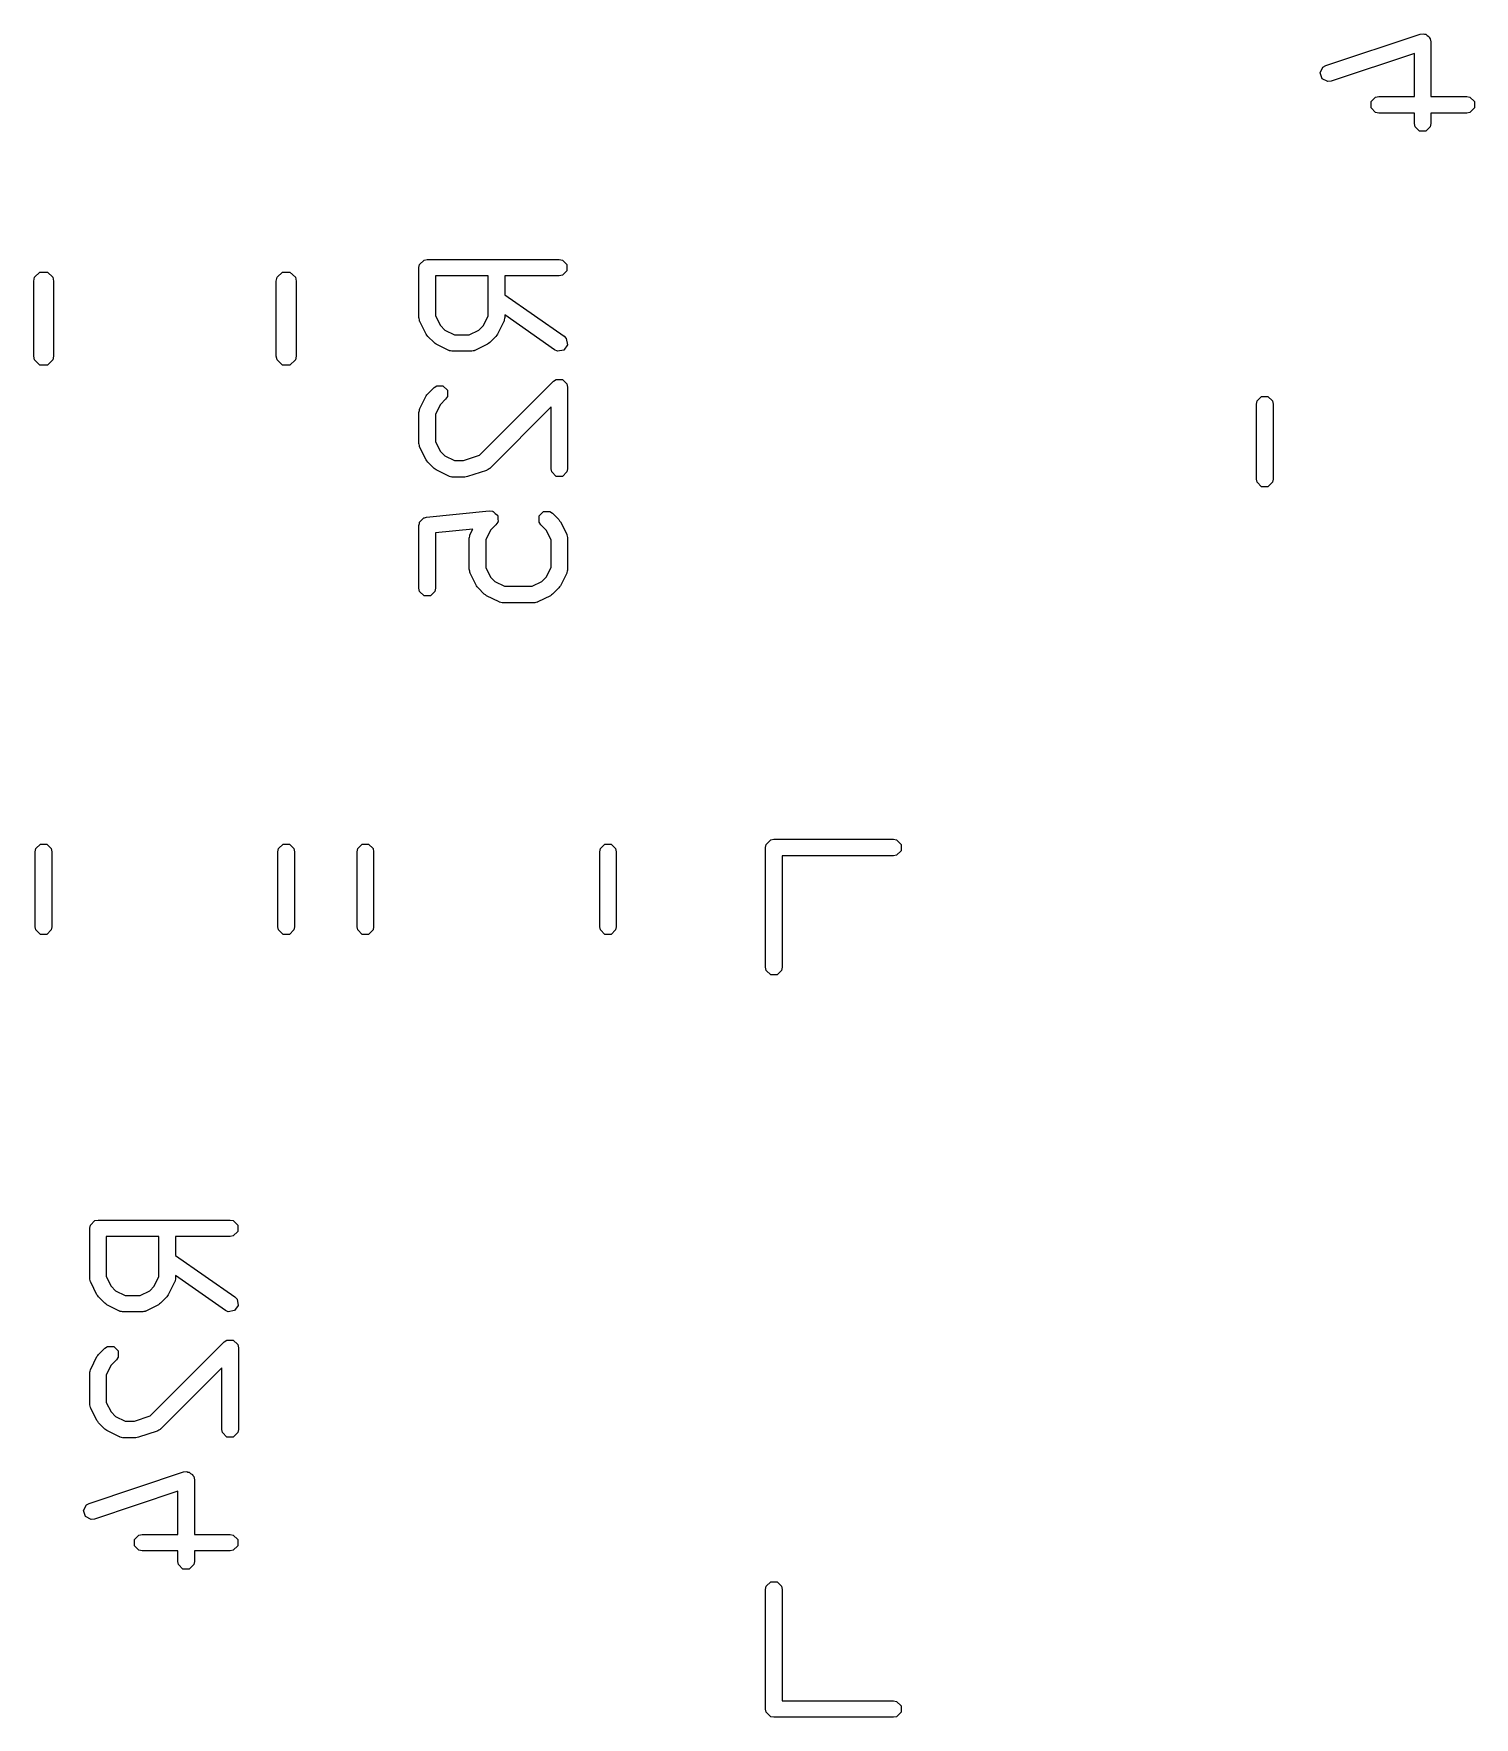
# Model space of a CAD drawing. Header units: inches. Extents: x 0.38 to 5.39, y 0.12 to 3.22.
# Drawn here: x 2.787 to 3.1307, y 1.4624 to 1.8641 of the extents above; entities that cross this region are included whole.
import ezdxf

# ---------------------------------------------------------------- set-up
doc = ezdxf.new("R2010")
doc.units = ezdxf.units.IN
doc.header["$MEASUREMENT"] = 0
doc.layers.add('BLACK', color=250, linetype='CONTINUOUS')

msp = doc.modelspace()

# ---------------------------------------------------------------- linework, layer by layer
at = {"layer": 'BLACK', "linetype": 'CONTINUOUS'}
for p, q in [((3.09529, 1.85648), (3.11779, 1.86398)), ((3.11779, 1.86398), (3.11855, 1.86407)), ((3.11855, 1.86407), (3.11884, 1.86393)), ((3.11884, 1.86393), (3.11916, 1.86393)), ((3.11916, 1.86393), (3.11949, 1.86361)), ((3.11949, 1.86361), (3.1199, 1.8634)), ((3.1199, 1.8634), (3.12, 1.86309)), ((3.12, 1.86309), (3.12023, 1.86286)), ((3.12023, 1.86286), (3.12038, 1.86211)), ((3.12038, 1.86211), (3.12038, 1.84908)), ((3.09395, 1.85475), (3.09462, 1.8561)), ((3.09462, 1.8561), (3.09529, 1.85648)), ((3.11644, 1.85938), (3.09654, 1.85274)), ((3.11644, 1.84908), (3.11644, 1.85938)), ((3.09443, 1.85332), (3.09395, 1.85475)), ((3.09577, 1.85265), (3.09443, 1.85332)), ((3.09654, 1.85274), (3.09577, 1.85265)), ((3.10609, 1.84787), (3.10716, 1.84893)), ((3.10609, 1.84636), (3.10609, 1.84787)), ((3.10716, 1.84893), (3.10791, 1.84908)), ((3.10791, 1.84908), (3.11644, 1.84908)), ((3.12038, 1.84908), (3.12891, 1.84908)), ((3.12891, 1.84908), (3.12966, 1.84893)), ((3.12966, 1.84893), (3.13073, 1.84787)), ((3.13073, 1.84787), (3.13073, 1.84636)), ((3.10716, 1.84529), (3.10609, 1.84636)), ((3.10791, 1.84514), (3.10716, 1.84529)), ((3.11644, 1.84514), (3.10791, 1.84514)), ((3.11644, 1.84261), (3.11644, 1.84514)), ((3.12891, 1.84514), (3.12038, 1.84514)), ((3.12038, 1.84514), (3.12038, 1.84261)), ((3.12966, 1.84529), (3.12891, 1.84514)), ((3.13073, 1.84636), (3.12966, 1.84529)), ((3.11659, 1.84186), (3.11644, 1.84261)), ((3.11766, 1.84079), (3.11659, 1.84186)), ((3.11916, 1.84079), (3.11766, 1.84079)), ((3.12023, 1.84186), (3.11916, 1.84079)), ((3.12038, 1.84261), (3.12023, 1.84186)), ((2.87897, 1.80826), (2.87912, 1.80902)), ((2.87897, 1.79627), (2.87897, 1.80826)), ((2.87912, 1.80902), (2.88019, 1.81008)), ((2.88019, 1.81008), (2.88094, 1.81023)), ((2.88094, 1.81023), (2.91244, 1.81023)), ((2.91244, 1.81023), (2.91319, 1.81008)), ((2.91319, 1.81008), (2.91426, 1.80902)), ((2.91426, 1.80751), (2.91319, 1.80645)), ((2.91426, 1.80902), (2.91426, 1.80751)), ((2.78705, 1.80504), (2.78723, 1.80595)), ((2.78705, 1.78716), (2.78705, 1.80504)), ((2.78723, 1.80595), (2.78851, 1.80722)), ((2.78851, 1.80722), (2.79031, 1.80722)), ((2.79031, 1.80722), (2.79159, 1.80595)), ((2.79159, 1.80595), (2.79177, 1.80504)), ((2.79177, 1.80504), (2.79177, 1.78716)), ((2.84492, 1.80504), (2.8451, 1.80595)), ((2.84492, 1.78716), (2.84492, 1.80504)), ((2.8451, 1.80595), (2.84638, 1.80722)), ((2.84638, 1.80722), (2.84819, 1.80722)), ((2.84819, 1.80722), (2.84947, 1.80595)), ((2.84947, 1.80595), (2.84965, 1.80504)), ((2.84965, 1.80504), (2.84965, 1.78716)), ((2.89547, 1.8063), (2.88291, 1.8063)), ((2.88291, 1.8063), (2.88291, 1.79673)), ((2.89547, 1.79673), (2.89547, 1.8063)), ((2.91244, 1.8063), (2.89941, 1.8063)), ((2.89941, 1.8063), (2.89941, 1.80179)), ((2.91319, 1.80645), (2.91244, 1.8063)), ((2.89941, 1.80179), (2.91357, 1.79188)), ((2.87899, 1.79617), (2.87897, 1.79627)), ((2.87898, 1.79613), (2.87899, 1.79617)), ((2.87906, 1.79582), (2.87898, 1.79613)), ((2.87912, 1.79551), (2.87906, 1.79582)), ((2.87915, 1.79548), (2.87912, 1.79551)), ((2.87918, 1.79539), (2.87915, 1.79548)), ((2.88068, 1.79239), (2.87918, 1.79539)), ((2.88291, 1.79673), (2.88406, 1.79443)), ((2.89432, 1.79443), (2.89547, 1.79673)), ((2.8992, 1.79539), (2.8977, 1.79239)), ((2.89923, 1.79548), (2.8992, 1.79539)), ((2.89926, 1.79551), (2.89923, 1.79548)), ((2.89932, 1.79582), (2.89926, 1.79551)), ((2.8994, 1.79613), (2.89932, 1.79582)), ((2.89941, 1.79627), (2.89939, 1.79617)), ((2.89939, 1.79617), (2.8994, 1.79613)), ((2.91131, 1.78865), (2.89941, 1.79699)), ((2.89941, 1.79699), (2.89941, 1.79627)), ((2.88087, 1.79214), (2.88068, 1.79239)), ((2.88105, 1.79187), (2.88087, 1.79214)), ((2.88255, 1.79038), (2.88105, 1.79187)), ((2.88406, 1.79443), (2.88511, 1.79338)), ((2.88511, 1.79338), (2.8874, 1.79224)), ((2.8874, 1.79224), (2.89097, 1.79224)), ((2.89097, 1.79224), (2.89327, 1.79338)), ((2.89327, 1.79338), (2.89432, 1.79443)), ((2.89733, 1.79187), (2.89583, 1.79038)), ((2.89751, 1.79214), (2.89733, 1.79187)), ((2.8977, 1.79239), (2.89751, 1.79214)), ((2.91357, 1.79188), (2.9141, 1.79133)), ((2.9141, 1.79133), (2.91436, 1.78984)), ((2.88281, 1.7902), (2.88255, 1.79038)), ((2.88306, 1.79001), (2.88281, 1.7902)), ((2.88606, 1.78851), (2.88306, 1.79001)), ((2.88615, 1.78848), (2.88606, 1.78851)), ((2.88619, 1.78845), (2.88615, 1.78848)), ((2.8865, 1.78839), (2.88619, 1.78845)), ((2.8868, 1.7883), (2.8865, 1.78839)), ((2.88684, 1.78832), (2.8868, 1.7883)), ((2.88694, 1.7883), (2.88684, 1.78832)), ((2.89144, 1.7883), (2.88694, 1.7883)), ((2.89154, 1.78832), (2.89144, 1.7883)), ((2.89158, 1.7883), (2.89154, 1.78832)), ((2.89188, 1.78839), (2.89158, 1.7883)), ((2.89219, 1.78845), (2.89188, 1.78839)), ((2.89222, 1.78848), (2.89219, 1.78845)), ((2.89232, 1.78851), (2.89222, 1.78848)), ((2.89532, 1.79001), (2.89232, 1.78851)), ((2.89557, 1.7902), (2.89532, 1.79001)), ((2.89583, 1.79038), (2.89557, 1.7902)), ((2.91201, 1.78835), (2.91131, 1.78865)), ((2.91349, 1.78861), (2.91201, 1.78835)), ((2.91436, 1.78984), (2.91349, 1.78861)), ((2.78723, 1.78626), (2.78705, 1.78716)), ((2.78851, 1.78498), (2.78723, 1.78626)), ((2.79031, 1.78498), (2.78851, 1.78498)), ((2.79159, 1.78626), (2.79031, 1.78498)), ((2.79177, 1.78716), (2.79159, 1.78626)), ((2.8451, 1.78626), (2.84492, 1.78716)), ((2.84638, 1.78498), (2.8451, 1.78626)), ((2.84819, 1.78498), (2.84638, 1.78498)), ((2.84947, 1.78626), (2.84819, 1.78498)), ((2.84965, 1.78716), (2.84947, 1.78626)), ((2.88105, 1.77816), (2.88255, 1.77966)), ((2.88255, 1.77966), (2.88319, 1.78009)), ((2.88319, 1.78009), (2.88469, 1.78009)), ((2.88469, 1.78009), (2.88576, 1.77902)), ((2.89338, 1.76349), (2.91104, 1.78116)), ((2.91104, 1.78116), (2.91168, 1.78159)), ((2.91168, 1.78159), (2.91319, 1.78159)), ((2.91319, 1.78159), (2.91426, 1.78052)), ((2.91426, 1.78052), (2.91441, 1.77977)), ((2.91441, 1.77977), (2.91441, 1.76027)), ((2.87918, 1.77465), (2.88068, 1.77765)), ((2.88068, 1.77765), (2.88087, 1.7779)), ((2.88087, 1.7779), (2.88105, 1.77816)), ((2.88406, 1.7756), (2.88291, 1.7733)), ((2.88533, 1.77688), (2.88406, 1.7756)), ((2.88576, 1.77752), (2.88533, 1.77688)), ((2.88576, 1.77902), (2.88576, 1.77752)), ((3.07878, 1.77571), (3.07893, 1.77646)), ((3.07878, 1.75783), (3.07878, 1.77571)), ((3.07893, 1.77646), (3.07999, 1.77753)), ((3.07999, 1.77753), (3.0815, 1.77753)), ((3.0815, 1.77753), (3.08257, 1.77646)), ((3.08257, 1.77646), (3.08272, 1.77571)), ((3.08272, 1.77571), (3.08272, 1.75783)), ((2.87897, 1.77377), (2.87899, 1.77387)), ((2.87897, 1.76627), (2.87897, 1.77377)), ((2.87898, 1.77391), (2.87906, 1.77421)), ((2.87899, 1.77387), (2.87898, 1.77391)), ((2.87906, 1.77421), (2.87912, 1.77452)), ((2.87912, 1.77452), (2.87915, 1.77455)), ((2.87915, 1.77455), (2.87918, 1.77465)), ((2.88291, 1.7733), (2.88291, 1.76673)), ((2.91047, 1.77502), (2.89583, 1.76038)), ((2.91047, 1.76027), (2.91047, 1.77502)), ((2.87899, 1.76617), (2.87897, 1.76627)), ((2.87898, 1.76613), (2.87899, 1.76617)), ((2.87906, 1.76583), (2.87898, 1.76613)), ((2.87912, 1.76552), (2.87906, 1.76583)), ((2.87915, 1.76548), (2.87912, 1.76552)), ((2.87918, 1.76539), (2.87915, 1.76548)), ((2.88068, 1.76239), (2.87918, 1.76539)), ((2.88291, 1.76673), (2.88406, 1.76444)), ((2.88406, 1.76444), (2.88511, 1.76339)), ((2.88511, 1.76339), (2.8874, 1.76224)), ((2.88962, 1.76224), (2.89338, 1.76349)), ((2.88087, 1.76214), (2.88068, 1.76239)), ((2.88105, 1.76188), (2.88087, 1.76214)), ((2.88255, 1.76038), (2.88105, 1.76188)), ((2.88281, 1.7602), (2.88255, 1.76038)), ((2.88306, 1.76001), (2.88281, 1.7602)), ((2.88606, 1.75851), (2.88306, 1.76001)), ((2.8874, 1.76224), (2.88962, 1.76224)), ((2.89506, 1.7599), (2.89056, 1.7584)), ((2.89515, 1.75995), (2.89506, 1.7599)), ((2.89519, 1.75995), (2.89515, 1.75995)), ((2.89545, 1.76013), (2.89519, 1.75995)), ((2.89573, 1.76028), (2.89545, 1.76013)), ((2.89575, 1.76032), (2.89573, 1.76028)), ((2.89583, 1.76038), (2.89575, 1.76032)), ((2.91062, 1.75952), (2.91047, 1.76027)), ((2.91168, 1.75845), (2.91062, 1.75952)), ((2.91426, 1.75952), (2.91319, 1.75845)), ((2.91441, 1.76027), (2.91426, 1.75952)), ((2.88615, 1.75848), (2.88606, 1.75851)), ((2.88619, 1.75845), (2.88615, 1.75848)), ((2.8865, 1.75839), (2.88619, 1.75845)), ((2.8868, 1.75831), (2.8865, 1.75839)), ((2.88684, 1.75832), (2.8868, 1.75831)), ((2.88694, 1.7583), (2.88684, 1.75832)), ((2.88994, 1.7583), (2.88694, 1.7583)), ((2.89025, 1.75836), (2.88994, 1.7583)), ((2.89056, 1.7584), (2.89025, 1.75836)), ((2.91319, 1.75845), (2.91168, 1.75845)), ((3.07893, 1.75708), (3.07878, 1.75783)), ((3.07999, 1.75601), (3.07893, 1.75708)), ((3.0815, 1.75601), (3.07999, 1.75601)), ((3.08257, 1.75708), (3.0815, 1.75601)), ((3.08272, 1.75783), (3.08257, 1.75708)), ((2.87897, 1.74677), (2.87907, 1.74724)), ((2.87906, 1.74734), (2.87909, 1.74739)), ((2.87907, 1.74724), (2.87906, 1.74734)), ((2.87909, 1.74739), (2.87912, 1.74753)), ((2.87912, 1.74753), (2.87959, 1.74799)), ((2.87959, 1.74799), (2.88001, 1.74851)), ((2.88001, 1.74851), (2.88014, 1.74855)), ((2.88014, 1.74855), (2.88019, 1.74859)), ((2.88019, 1.74859), (2.88029, 1.74859)), ((2.88029, 1.74859), (2.88074, 1.74873)), ((2.88074, 1.74873), (2.89574, 1.75023)), ((2.89574, 1.75023), (2.89651, 1.75016)), ((2.89651, 1.75016), (2.89659, 1.75009)), ((2.89659, 1.75009), (2.89669, 1.75009)), ((2.89669, 1.75009), (2.89716, 1.74962)), ((2.89716, 1.74962), (2.89767, 1.7492)), ((2.89776, 1.74752), (2.89733, 1.74688)), ((2.89767, 1.7492), (2.89768, 1.7491)), ((2.89768, 1.7491), (2.89776, 1.74903)), ((2.89776, 1.74903), (2.89776, 1.74836)), ((2.89776, 1.74836), (2.89782, 1.7477)), ((2.89782, 1.7477), (2.89776, 1.74762)), ((2.89776, 1.74762), (2.89776, 1.74752)), ((2.90762, 1.74903), (2.90868, 1.75009)), ((2.90762, 1.74752), (2.90762, 1.74903)), ((2.90805, 1.74688), (2.90762, 1.74752)), ((2.90868, 1.75009), (2.91019, 1.75009)), ((2.91019, 1.75009), (2.91083, 1.74966)), ((2.91083, 1.74966), (2.91233, 1.74816)), ((2.91233, 1.74816), (2.9125, 1.7479)), ((2.9125, 1.7479), (2.9127, 1.74765)), ((2.9127, 1.74765), (2.9142, 1.74465)), ((2.87897, 1.73177), (2.87897, 1.74677)), ((2.89179, 1.74588), (2.88291, 1.74499)), ((2.88291, 1.74499), (2.88291, 1.73177)), ((2.89097, 1.74377), (2.89099, 1.74387)), ((2.89097, 1.73627), (2.89097, 1.74377)), ((2.89098, 1.74391), (2.89106, 1.74422)), ((2.89099, 1.74387), (2.89098, 1.74391)), ((2.89106, 1.74422), (2.89112, 1.74453)), ((2.89112, 1.74453), (2.89115, 1.74456)), ((2.89115, 1.74456), (2.89118, 1.74465)), ((2.89118, 1.74465), (2.89179, 1.74588)), ((2.89606, 1.74561), (2.89491, 1.74331)), ((2.89491, 1.74331), (2.89491, 1.73674)), ((2.89733, 1.74688), (2.89606, 1.74561)), ((2.90932, 1.74561), (2.90805, 1.74688)), ((2.91047, 1.74331), (2.90932, 1.74561)), ((2.91047, 1.73674), (2.91047, 1.74331)), ((2.9142, 1.74465), (2.91422, 1.74456)), ((2.91422, 1.74456), (2.91426, 1.74453)), ((2.91426, 1.74453), (2.91432, 1.74422)), ((2.91432, 1.74422), (2.9144, 1.74391)), ((2.9144, 1.74391), (2.91439, 1.74387)), ((2.91439, 1.74387), (2.91441, 1.74377)), ((2.91441, 1.74377), (2.91441, 1.73627)), ((2.89099, 1.73618), (2.89097, 1.73627)), ((2.89098, 1.73613), (2.89099, 1.73618)), ((2.89106, 1.73583), (2.89098, 1.73613)), ((2.89112, 1.73552), (2.89106, 1.73583)), ((2.89115, 1.73549), (2.89112, 1.73552)), ((2.89118, 1.73539), (2.89115, 1.73549)), ((2.89268, 1.73239), (2.89118, 1.73539)), ((2.89491, 1.73674), (2.89606, 1.73444)), ((2.90932, 1.73444), (2.91047, 1.73674)), ((2.9142, 1.73539), (2.9127, 1.73239)), ((2.91422, 1.73549), (2.9142, 1.73539)), ((2.91426, 1.73552), (2.91422, 1.73549)), ((2.91432, 1.73583), (2.91426, 1.73552)), ((2.9144, 1.73613), (2.91432, 1.73583)), ((2.91441, 1.73627), (2.91439, 1.73618)), ((2.91439, 1.73618), (2.9144, 1.73613)), ((2.87912, 1.73102), (2.87897, 1.73177)), ((2.88291, 1.73177), (2.88276, 1.73102)), ((2.89287, 1.73214), (2.89268, 1.73239)), ((2.89305, 1.73188), (2.89287, 1.73214)), ((2.89455, 1.73038), (2.89305, 1.73188)), ((2.89606, 1.73444), (2.8971, 1.73339)), ((2.8971, 1.73339), (2.8994, 1.73224)), ((2.8994, 1.73224), (2.90597, 1.73224)), ((2.90597, 1.73224), (2.90827, 1.73339)), ((2.90827, 1.73339), (2.90932, 1.73444)), ((2.91233, 1.73188), (2.91083, 1.73038)), ((2.9125, 1.73214), (2.91233, 1.73188)), ((2.9127, 1.73239), (2.9125, 1.73214)), ((2.88019, 1.72996), (2.87912, 1.73102)), ((2.88169, 1.72996), (2.88019, 1.72996)), ((2.88276, 1.73102), (2.88169, 1.72996)), ((2.89481, 1.73021), (2.89455, 1.73038)), ((2.89506, 1.73001), (2.89481, 1.73021)), ((2.89806, 1.72851), (2.89506, 1.73001)), ((2.89815, 1.72849), (2.89806, 1.72851)), ((2.89819, 1.72846), (2.89815, 1.72849)), ((2.89849, 1.72839), (2.89819, 1.72846)), ((2.8988, 1.72831), (2.89849, 1.72839)), ((2.89884, 1.72833), (2.8988, 1.72831)), ((2.89894, 1.72831), (2.89884, 1.72833)), ((2.90644, 1.72831), (2.89894, 1.72831)), ((2.90653, 1.72833), (2.90644, 1.72831)), ((2.90658, 1.72831), (2.90653, 1.72833)), ((2.90688, 1.72839), (2.90658, 1.72831)), ((2.90719, 1.72846), (2.90688, 1.72839)), ((2.90722, 1.72849), (2.90719, 1.72846)), ((2.90732, 1.72851), (2.90722, 1.72849)), ((2.91032, 1.73001), (2.90732, 1.72851)), ((2.91057, 1.73021), (2.91032, 1.73001)), ((2.91083, 1.73038), (2.91057, 1.73021)), ((2.9618, 1.67067), (2.96287, 1.67174)), ((2.96287, 1.67174), (2.96362, 1.67189)), ((2.96362, 1.67189), (2.99217, 1.67189)), ((2.99217, 1.67189), (2.99292, 1.67174)), ((2.99292, 1.67174), (2.99398, 1.67067)), ((2.78744, 1.66892), (2.78759, 1.66967)), ((2.78744, 1.65104), (2.78744, 1.66892)), ((2.78759, 1.66967), (2.78866, 1.67074)), ((2.78866, 1.67074), (2.79016, 1.67074)), ((2.79016, 1.67074), (2.79123, 1.66967)), ((2.79123, 1.66967), (2.79138, 1.66892)), ((2.79138, 1.66892), (2.79138, 1.65104)), ((2.84531, 1.66892), (2.84546, 1.66967)), ((2.84531, 1.65104), (2.84531, 1.66892)), ((2.84546, 1.66967), (2.84653, 1.67074)), ((2.84653, 1.67074), (2.84804, 1.67074)), ((2.84804, 1.67074), (2.8491, 1.66967)), ((2.8491, 1.66967), (2.84925, 1.66892)), ((2.84925, 1.66892), (2.84925, 1.65104)), ((2.86421, 1.66892), (2.86436, 1.66967)), ((2.86421, 1.65104), (2.86421, 1.66892)), ((2.86436, 1.66967), (2.86543, 1.67074)), ((2.86543, 1.67074), (2.86693, 1.67074)), ((2.86693, 1.67074), (2.868, 1.66967)), ((2.868, 1.66967), (2.86815, 1.66892)), ((2.86815, 1.66892), (2.86815, 1.65104)), ((2.92209, 1.66892), (2.92224, 1.66967)), ((2.92209, 1.65104), (2.92209, 1.66892)), ((2.92224, 1.66967), (2.9233, 1.67074)), ((2.9233, 1.67074), (2.92481, 1.67074)), ((2.92481, 1.67074), (2.92587, 1.66967)), ((2.92587, 1.66967), (2.92602, 1.66892)), ((2.92602, 1.66892), (2.92602, 1.65104)), ((2.96165, 1.66992), (2.9618, 1.67067)), ((2.96165, 1.64138), (2.96165, 1.66992)), ((2.99217, 1.66795), (2.96559, 1.66795)), ((2.96559, 1.66795), (2.96559, 1.64138)), ((2.99292, 1.6681), (2.99217, 1.66795)), ((2.99398, 1.66917), (2.99292, 1.6681)), ((2.99398, 1.67067), (2.99398, 1.66917)), ((2.78759, 1.65029), (2.78744, 1.65104)), ((2.79138, 1.65104), (2.79123, 1.65029)), ((2.84546, 1.65029), (2.84531, 1.65104)), ((2.84925, 1.65104), (2.8491, 1.65029)), ((2.86436, 1.65029), (2.86421, 1.65104)), ((2.86815, 1.65104), (2.868, 1.65029)), ((2.92224, 1.65029), (2.92209, 1.65104)), ((2.92602, 1.65104), (2.92587, 1.65029)), ((2.78866, 1.64922), (2.78759, 1.65029)), ((2.79016, 1.64922), (2.78866, 1.64922)), ((2.79123, 1.65029), (2.79016, 1.64922)), ((2.84653, 1.64922), (2.84546, 1.65029)), ((2.84804, 1.64922), (2.84653, 1.64922)), ((2.8491, 1.65029), (2.84804, 1.64922)), ((2.86543, 1.64922), (2.86436, 1.65029)), ((2.86693, 1.64922), (2.86543, 1.64922)), ((2.868, 1.65029), (2.86693, 1.64922)), ((2.9233, 1.64922), (2.92224, 1.65029)), ((2.92481, 1.64922), (2.9233, 1.64922)), ((2.92587, 1.65029), (2.92481, 1.64922)), ((2.9618, 1.64062), (2.96165, 1.64138)), ((2.96287, 1.63956), (2.9618, 1.64062)), ((2.96438, 1.63956), (2.96287, 1.63956)), ((2.96544, 1.64062), (2.96438, 1.63956)), ((2.96559, 1.64138), (2.96544, 1.64062)), ((2.80044, 1.5791), (2.80059, 1.57986)), ((2.80044, 1.5671), (2.80044, 1.5791)), ((2.80059, 1.57986), (2.80166, 1.58092)), ((2.80166, 1.58092), (2.80241, 1.58107)), ((2.80241, 1.58107), (2.83391, 1.58107)), ((2.83391, 1.58107), (2.83466, 1.58092)), ((2.83466, 1.58092), (2.83573, 1.57986)), ((2.83573, 1.57986), (2.83573, 1.57835)), ((2.81694, 1.57713), (2.80438, 1.57713)), ((2.80438, 1.57713), (2.80438, 1.56757)), ((2.81694, 1.56757), (2.81694, 1.57713)), ((2.83391, 1.57713), (2.82088, 1.57713)), ((2.82088, 1.57713), (2.82088, 1.57263)), ((2.83466, 1.57728), (2.83391, 1.57713)), ((2.83573, 1.57835), (2.83466, 1.57728)), ((2.82088, 1.57263), (2.83504, 1.56272)), ((2.80046, 1.56701), (2.80044, 1.5671)), ((2.80045, 1.56697), (2.80046, 1.56701)), ((2.80053, 1.56666), (2.80045, 1.56697)), ((2.80059, 1.56635), (2.80053, 1.56666)), ((2.80438, 1.56757), (2.80553, 1.56527)), ((2.81579, 1.56527), (2.81694, 1.56757)), ((2.82079, 1.56666), (2.82073, 1.56635)), ((2.82087, 1.56697), (2.82079, 1.56666)), ((2.82088, 1.5671), (2.82086, 1.56701)), ((2.82086, 1.56701), (2.82087, 1.56697)), ((2.83278, 1.55949), (2.82088, 1.56782)), ((2.82088, 1.56782), (2.82088, 1.5671)), ((2.80063, 1.56632), (2.80059, 1.56635)), ((2.80065, 1.56622), (2.80063, 1.56632)), ((2.80215, 1.56323), (2.80065, 1.56622)), ((2.80235, 1.56298), (2.80215, 1.56323)), ((2.80252, 1.56271), (2.80235, 1.56298)), ((2.80402, 1.56121), (2.80252, 1.56271)), ((2.80553, 1.56527), (2.80658, 1.56422)), ((2.80658, 1.56422), (2.80888, 1.56307)), ((2.80888, 1.56307), (2.81245, 1.56307)), ((2.81245, 1.56307), (2.81475, 1.56422)), ((2.81475, 1.56422), (2.81579, 1.56527)), ((2.8188, 1.56271), (2.8173, 1.56121)), ((2.81898, 1.56298), (2.8188, 1.56271)), ((2.81917, 1.56323), (2.81898, 1.56298)), ((2.82067, 1.56622), (2.81917, 1.56323)), ((2.8207, 1.56632), (2.82067, 1.56622)), ((2.82073, 1.56635), (2.8207, 1.56632)), ((2.83504, 1.56272), (2.83557, 1.56216)), ((2.80428, 1.56104), (2.80402, 1.56121)), ((2.80453, 1.56084), (2.80428, 1.56104)), ((2.80753, 1.55935), (2.80453, 1.56084)), ((2.80763, 1.55932), (2.80753, 1.55935)), ((2.80766, 1.55929), (2.80763, 1.55932)), ((2.80797, 1.55923), (2.80766, 1.55929)), ((2.80827, 1.55914), (2.80797, 1.55923)), ((2.80832, 1.55916), (2.80827, 1.55914)), ((2.80841, 1.55914), (2.80832, 1.55916)), ((2.81291, 1.55914), (2.80841, 1.55914)), ((2.81301, 1.55916), (2.81291, 1.55914)), ((2.81305, 1.55914), (2.81301, 1.55916)), ((2.81336, 1.55923), (2.81305, 1.55914)), ((2.81367, 1.55929), (2.81336, 1.55923)), ((2.8137, 1.55932), (2.81367, 1.55929)), ((2.81379, 1.55935), (2.8137, 1.55932)), ((2.81679, 1.56084), (2.81379, 1.55935)), ((2.81704, 1.56104), (2.81679, 1.56084)), ((2.8173, 1.56121), (2.81704, 1.56104)), ((2.83348, 1.55918), (2.83278, 1.55949)), ((2.83497, 1.55945), (2.83348, 1.55918)), ((2.83583, 1.56068), (2.83497, 1.55945)), ((2.83557, 1.56216), (2.83583, 1.56068)), ((2.80252, 1.549), (2.80402, 1.5505)), ((2.80402, 1.5505), (2.80466, 1.55093)), ((2.80466, 1.55093), (2.80617, 1.55093)), ((2.80617, 1.55093), (2.80723, 1.54986)), ((2.81485, 1.53433), (2.83252, 1.552)), ((2.83252, 1.552), (2.83316, 1.55243)), ((2.83316, 1.55243), (2.83466, 1.55243)), ((2.83466, 1.55243), (2.83573, 1.55136)), ((2.83573, 1.55136), (2.83588, 1.55061)), ((2.83588, 1.55061), (2.83588, 1.53111)), ((2.80065, 1.54549), (2.80215, 1.54849)), ((2.80215, 1.54849), (2.80235, 1.54874)), ((2.80235, 1.54874), (2.80252, 1.549)), ((2.80553, 1.54644), (2.80438, 1.54414)), ((2.8068, 1.54772), (2.80553, 1.54644)), ((2.80723, 1.54835), (2.8068, 1.54772)), ((2.80723, 1.54986), (2.80723, 1.54835)), ((2.80044, 1.54461), (2.80046, 1.5447)), ((2.80044, 1.53711), (2.80044, 1.54461)), ((2.80045, 1.54475), (2.80053, 1.54505)), ((2.80046, 1.5447), (2.80045, 1.54475)), ((2.80053, 1.54505), (2.80059, 1.54536)), ((2.80059, 1.54536), (2.80063, 1.54539)), ((2.80063, 1.54539), (2.80065, 1.54549)), ((2.80438, 1.54414), (2.80438, 1.53757)), ((2.83194, 1.54585), (2.8173, 1.53122)), ((2.83194, 1.53111), (2.83194, 1.54585)), ((2.80046, 1.53701), (2.80044, 1.53711)), ((2.80045, 1.53697), (2.80046, 1.53701)), ((2.80053, 1.53667), (2.80045, 1.53697)), ((2.80059, 1.53636), (2.80053, 1.53667)), ((2.80063, 1.53632), (2.80059, 1.53636)), ((2.80065, 1.53623), (2.80063, 1.53632)), ((2.80215, 1.53323), (2.80065, 1.53623)), ((2.80438, 1.53757), (2.80553, 1.53528)), ((2.80553, 1.53528), (2.80658, 1.53423)), ((2.81109, 1.53308), (2.81485, 1.53433)), ((2.80235, 1.53298), (2.80215, 1.53323)), ((2.80252, 1.53272), (2.80235, 1.53298)), ((2.80402, 1.53122), (2.80252, 1.53272)), ((2.80428, 1.53104), (2.80402, 1.53122)), ((2.80453, 1.53085), (2.80428, 1.53104)), ((2.80753, 1.52935), (2.80453, 1.53085)), ((2.80658, 1.53423), (2.80888, 1.53308)), ((2.80888, 1.53308), (2.81109, 1.53308)), ((2.81653, 1.53074), (2.81203, 1.52924)), ((2.81662, 1.53079), (2.81653, 1.53074)), ((2.81666, 1.53079), (2.81662, 1.53079)), ((2.81693, 1.53097), (2.81666, 1.53079)), ((2.8172, 1.53112), (2.81693, 1.53097)), ((2.81722, 1.53116), (2.8172, 1.53112)), ((2.8173, 1.53122), (2.81722, 1.53116)), ((2.83209, 1.53036), (2.83194, 1.53111)), ((2.83316, 1.52929), (2.83209, 1.53036)), ((2.83573, 1.53036), (2.83466, 1.52929)), ((2.83588, 1.53111), (2.83573, 1.53036)), ((2.80763, 1.52932), (2.80753, 1.52935)), ((2.80766, 1.52929), (2.80763, 1.52932)), ((2.80797, 1.52923), (2.80766, 1.52929)), ((2.80827, 1.52915), (2.80797, 1.52923)), ((2.80832, 1.52916), (2.80827, 1.52915)), ((2.80841, 1.52914), (2.80832, 1.52916)), ((2.81141, 1.52914), (2.80841, 1.52914)), ((2.81172, 1.5292), (2.81141, 1.52914)), ((2.81203, 1.52924), (2.81172, 1.5292)), ((2.83466, 1.52929), (2.83316, 1.52929)), ((2.80029, 1.51348), (2.82279, 1.52098)), ((2.82279, 1.52098), (2.82355, 1.52107)), ((2.82355, 1.52107), (2.82384, 1.52093)), ((2.82384, 1.52093), (2.82416, 1.52093)), ((2.82416, 1.52093), (2.82449, 1.52061)), ((2.82449, 1.52061), (2.8249, 1.5204)), ((2.8249, 1.5204), (2.825, 1.52009)), ((2.825, 1.52009), (2.82523, 1.51986)), ((2.82523, 1.51986), (2.82538, 1.51911)), ((2.82538, 1.51911), (2.82538, 1.50608)), ((2.82144, 1.51638), (2.80154, 1.50974)), ((2.82144, 1.50608), (2.82144, 1.51638)), ((2.79895, 1.51175), (2.79962, 1.5131)), ((2.79943, 1.51032), (2.79895, 1.51175)), ((2.80077, 1.50965), (2.79943, 1.51032)), ((2.79962, 1.5131), (2.80029, 1.51348)), ((2.80154, 1.50974), (2.80077, 1.50965)), ((2.81109, 1.50487), (2.81216, 1.50593)), ((2.81109, 1.50336), (2.81109, 1.50487)), ((2.81216, 1.50229), (2.81109, 1.50336)), ((2.81216, 1.50593), (2.81291, 1.50608)), ((2.81291, 1.50214), (2.81216, 1.50229)), ((2.81291, 1.50608), (2.82144, 1.50608)), ((2.82144, 1.50214), (2.81291, 1.50214)), ((2.82144, 1.49961), (2.82144, 1.50214)), ((2.82538, 1.50608), (2.83391, 1.50608)), ((2.83391, 1.50214), (2.82538, 1.50214)), ((2.82538, 1.50214), (2.82538, 1.49961)), ((2.83391, 1.50608), (2.83466, 1.50593)), ((2.83466, 1.50229), (2.83391, 1.50214)), ((2.83466, 1.50593), (2.83573, 1.50487)), ((2.83573, 1.50336), (2.83466, 1.50229)), ((2.83573, 1.50487), (2.83573, 1.50336)), ((2.82159, 1.49886), (2.82144, 1.49961)), ((2.82266, 1.49779), (2.82159, 1.49886)), ((2.82523, 1.49886), (2.82416, 1.49779)), ((2.82538, 1.49961), (2.82523, 1.49886)), ((2.82416, 1.49779), (2.82266, 1.49779)), ((2.9618, 1.49371), (2.96287, 1.49477)), ((2.96287, 1.49477), (2.96438, 1.49477)), ((2.96438, 1.49477), (2.96544, 1.49371)), ((2.96165, 1.49295), (2.9618, 1.49371)), ((2.96165, 1.46441), (2.96165, 1.49295)), ((2.96544, 1.49371), (2.96559, 1.49295)), ((2.96559, 1.49295), (2.96559, 1.46638)), ((2.96559, 1.46638), (2.99217, 1.46638)), ((2.99217, 1.46638), (2.99292, 1.46623)), ((2.99292, 1.46623), (2.99398, 1.46516)), ((2.9618, 1.46366), (2.96165, 1.46441)), ((2.96287, 1.46259), (2.9618, 1.46366)), ((2.96362, 1.46244), (2.96287, 1.46259)), ((2.99217, 1.46244), (2.96362, 1.46244)), ((2.99292, 1.46259), (2.99217, 1.46244)), ((2.99398, 1.46366), (2.99292, 1.46259)), ((2.99398, 1.46516), (2.99398, 1.46366))]:
    msp.add_line(p, q, dxfattribs=at)

doc.saveas('drawing.dxf')
